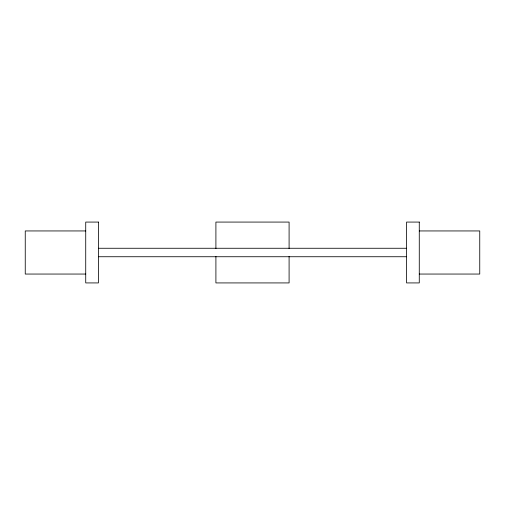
<?xml version="1.0" encoding="UTF-8"?>
<svg xmlns="http://www.w3.org/2000/svg" width="505" height="505" viewBox="0 0 505 505"><rect width="100%" height="100%" fill="white"/><g stroke="black" fill="none" stroke-linecap="round" stroke-linejoin="round"><path stroke-width="0.76" d="M85.724 230.943L25.25 230.943L25.25 274.051L85.724 274.051M419.276 230.943L479.75 230.943L479.75 274.051L419.276 274.051M98.431 248.264L406.569 248.264M98.431 256.736L406.569 256.736M289.094 248.599L289.094 222.074L215.906 222.074L215.906 248.599M289.094 256.401L289.094 282.926L215.906 282.926L215.906 256.401M98.431 222.074L85.724 222.074L85.724 282.926L98.431 282.926L98.431 222.074M419.276 222.074L406.569 222.074L406.569 282.926L419.276 282.926L419.276 222.074"/></g></svg>
